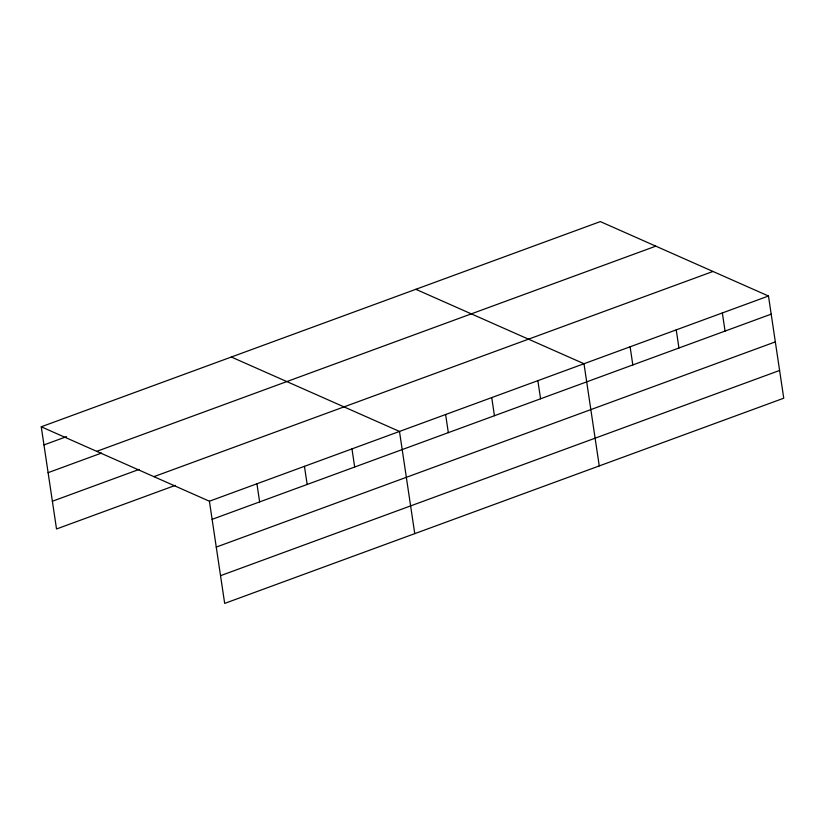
<?xml version="1.0" encoding="UTF-8"?>
<svg xmlns="http://www.w3.org/2000/svg" width="825" height="825" viewBox="0 0 825 825"><rect width="100%" height="100%" fill="white"/><g stroke="black" fill="none" stroke-linecap="round" stroke-linejoin="round"><path stroke-width="1.24" d="M41.25 426.793L600.322 221.595L768.477 296.02L783.75 398.207L224.678 603.405L209.406 501.218L41.25 426.793L56.523 528.98L175.323 485.378M43.962 444.923L66.536 436.642M96.742 451.347L655.813 246.149M48.108 472.663L101.568 453.038M52.377 501.249L139.105 469.415M153.914 476.654L712.986 271.456M209.406 501.218L768.477 296.02M212.108 519.348L771.189 314.15M216.253 547.088L775.335 341.89M220.533 575.675L779.604 370.466M415.831 289.307L583.987 363.732L599.259 465.929M231.34 357.019L399.486 431.444L414.758 533.641M722.349 312.943L725.062 331.083M676.232 329.876L678.944 348.006M630.104 346.799L632.816 364.939M537.859 380.665L540.571 398.795M491.731 397.588L494.443 415.728M445.613 414.521L448.326 432.651M351.966 448.893L354.678 467.022M304.446 466.331L307.158 484.471M256.926 483.77L259.638 501.909"/></g></svg>
